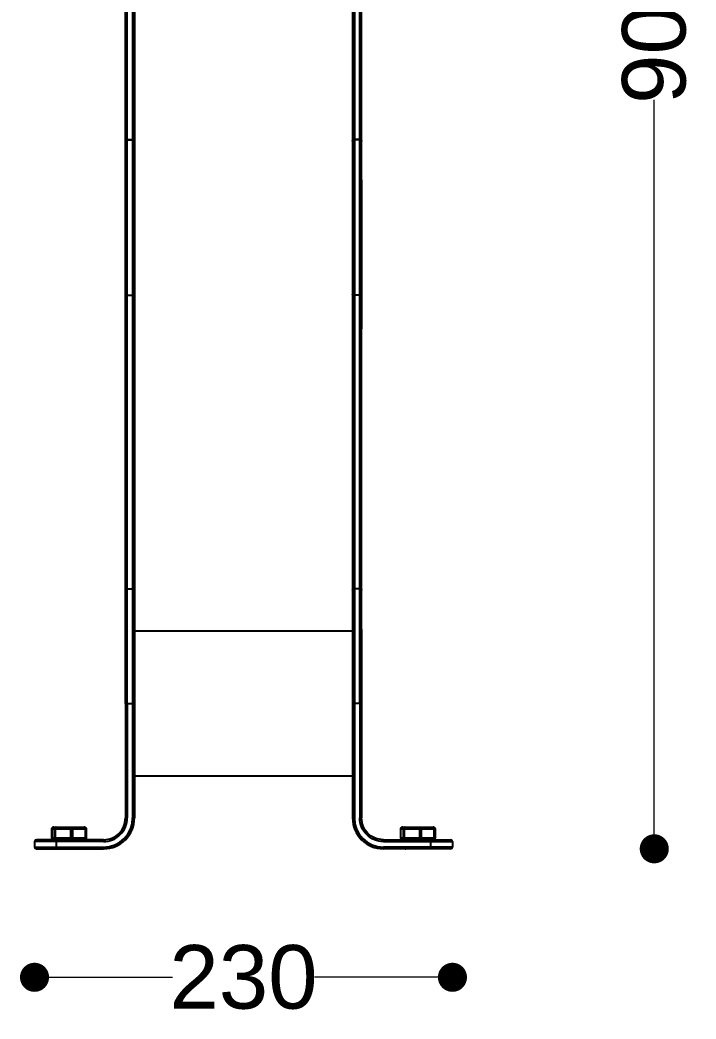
# Model space of a CAD drawing. Header units: millimetres. Extents: x 10222 to 14334, y 16216 to 21206.
# Drawn here: x 11151 to 11523, y 17951 to 18501 of the extents above; entities that cross this region are included whole.
import ezdxf

# ---------------------------------------------------------------- set-up
doc = ezdxf.new("R2010")
doc.units = ezdxf.units.MM
doc.header["$LTSCALE"] = 3
doc.layers.add('Default', color=7, linetype='Continuous')
doc.styles.get("Standard").update_dxf_attribs({"font": 'arial.ttf'})
doc.dimstyles.new('MATEUSZ', dxfattribs={"dimtxt": 35, "dimasz": 16, "dimexe": 0.18, "dimexo": 0.0625, "dimgap": 0.09, "dimtad": 0, "dimdec": 0, "dimdsep": 46, "dimtxsty": 'Standard', "dimblk": 'DOT', "dimcen": 0.09, "dimse1": 1, "dimse2": 1, "dimadec": 0, "dimazin": 0, "dimtfac": 1, "dimtdec": 0, "dimtofl": 0, "dimtmove": 0, "dimatfit": 3, "dimfxl": 1, "dimtolj": 1, "dimtzin": 0, "dimlwd": 9, "dimlwe": 9, "dimarcsym": 0})

# ---------------------------------------------------------------- blocks, each defined once
blk = doc.blocks.new('_Dot')
at = {"color": 0, "linetype": 'ByBlock', "lineweight": -2}
blk.add_line((-0.5, 0), (-1, 0), dxfattribs=at)
at = {"color": 0, "linetype": 'ByBlock', "const_width": 0.5}
blk.add_lwpolyline([(-0.25, 0, 1), (0.25, 0, 1)], format="xyb", close=True, dxfattribs=at)
blk = doc.blocks.new('*D40')
at = {"color": 0, "lineweight": 9, "transparency": 16777216}
for p, q in [((11174.57, 17974.27), (11234.58, 17974.27)), ((11372.57, 17974.27), (11312.56, 17974.27))]:
    blk.add_line(p, q, dxfattribs=at)
at = {"layer": 'Defpoints', "color": 0, "transparency": 16777216}
for p in [(11158.57, 18046.01), (11388.57, 18046.01), (11388.57, 17974.27)]:
    blk.add_point(p, dxfattribs=at)
at = {"color": 0, "lineweight": 9, "transparency": 16777216, "xscale": 16, "yscale": 16, "zscale": 16, "rotation": 180}
blk.add_blockref('_Dot', (11158.57, 17974.27), dxfattribs=at)
at = {"color": 0, "lineweight": 9, "transparency": 16777216, "xscale": 16, "yscale": 16, "zscale": 16}
blk.add_blockref('_Dot', (11388.57, 17974.27), dxfattribs=at)
at = {"color": 0, "transparency": 16777216, "insert": (11273.57, 17974.27), "char_height": 35, "attachment_point": 5}
blk.add_mtext('\\A1;230', dxfattribs=at)
blk = doc.blocks.new('*D41')
at = {"color": 0, "lineweight": 9, "transparency": 16777216}
for p, q in [((11499.63, 18930.83), (11499.63, 18534.49)), ((11499.63, 18061.01), (11499.63, 18457.34))]:
    blk.add_line(p, q, dxfattribs=at)
at = {"layer": 'Defpoints', "color": 0, "transparency": 16777216}
for p in [(11337.57, 18946.83), (11499.63, 18946.83), (11387.55, 18045.01)]:
    blk.add_point(p, dxfattribs=at)
at = {"color": 0, "lineweight": 9, "transparency": 16777216, "xscale": 16, "yscale": 16, "zscale": 16}
for p, rotation in [((11499.63, 18946.83), 90), ((11499.63, 18045.01), 270)]:
    blk.add_blockref('_Dot', p, dxfattribs=dict(at, rotation=rotation))
at = {"color": 0, "transparency": 16777216, "insert": (11499.63, 18495.92), "char_height": 35, "attachment_point": 5, "rotation": 90}
blk.add_mtext('\\A1;902', dxfattribs=at)

msp = doc.modelspace()

# ---------------------------------------------------------------- linework, layer by layer
at = {"layer": 'Default'}
for p, q in [((11209.57, 18435.51), (11212.57, 18435.51)), ((11209.57, 18435.42), (11212.57, 18435.42)), ((11337.57, 18435.51), (11334.57, 18435.51)), ((11337.57, 18435.42), (11334.57, 18435.42)), ((11209.57, 18349.9), (11212.57, 18349.9)), ((11209.57, 18349.76), (11212.57, 18349.76)), ((11337.57, 18349.9), (11334.57, 18349.9)), ((11337.57, 18349.76), (11334.57, 18349.76)), ((11209.57, 18188.23), (11212.57, 18188.23)), ((11209.57, 18188.14), (11212.57, 18188.14)), ((11337.57, 18188.23), (11334.57, 18188.23)), ((11337.57, 18188.14), (11334.57, 18188.14)), ((11213.57, 18165.01), (11333.57, 18165.01)), ((11208.57, 18125.05), (11208.57, 18062.01)), ((11209.57, 18125.05), (11212.57, 18125.05)), ((11209.57, 18125.05), (11209.57, 18062.01)), ((11212.57, 18125.05), (11212.57, 18062.01)), ((11213.57, 18125.05), (11213.57, 18062.01)), ((11333.57, 18125.05), (11333.57, 18062.01)), ((11337.57, 18125.05), (11334.57, 18125.05)), ((11334.57, 18125.05), (11334.57, 18062.01)), ((11337.57, 18125.05), (11337.57, 18062.01)), ((11338.57, 18125.05), (11338.57, 18062.01)), ((11333.57, 18085.01), (11213.57, 18085.01)), ((11168.17, 18051.01), (11168.17, 18056.01)), ((11168.19, 18056.01), (11169.56, 18056.01)), ((11168.19, 18051.01), (11168.19, 18056.01)), ((11169.17, 18057.01), (11170.55, 18057.01)), ((11169.56, 18051.01), (11169.56, 18056.01)), ((11170.19, 18051.01), (11170.19, 18056.01)), ((11170.19, 18056.01), (11178.59, 18056.01)), ((11170.55, 18057.01), (11178.95, 18057.01)), ((11178.59, 18051.01), (11178.59, 18056.01)), ((11178.95, 18057.01), (11185.97, 18057.01)), ((11179.58, 18051.01), (11179.58, 18056.01)), ((11179.58, 18056.01), (11186.59, 18056.01)), ((11186.59, 18051.01), (11186.59, 18056.01)), ((11186.95, 18051.01), (11186.95, 18056.01)), ((11186.97, 18056.01), (11186.97, 18051.01)), ((11360.17, 18051.01), (11360.17, 18056.01)), ((11360.19, 18056.01), (11361.56, 18056.01)), ((11360.19, 18051.01), (11360.19, 18056.01)), ((11361.17, 18057.01), (11362.55, 18057.01)), ((11361.56, 18051.01), (11361.56, 18056.01)), ((11362.19, 18051.01), (11362.19, 18056.01)), ((11362.19, 18056.01), (11370.59, 18056.01)), ((11362.55, 18057.01), (11370.95, 18057.01)), ((11370.59, 18051.01), (11370.59, 18056.01)), ((11370.95, 18057.01), (11377.97, 18057.01)), ((11371.58, 18051.01), (11371.58, 18056.01)), ((11371.58, 18056.01), (11378.59, 18056.01)), ((11378.59, 18051.01), (11378.59, 18056.01)), ((11378.97, 18056.01), (11378.97, 18051.01)), ((11158.57, 18049.01), (11158.57, 18046.01)), ((11168.19, 18051.01), (11169.56, 18051.01)), ((11170.19, 18051.01), (11178.59, 18051.01)), ((11196.57, 18050.01), (11170.57, 18050.01)), ((11170.57, 18049.01), (11170.57, 18046.01)), ((11196.57, 18049.01), (11170.57, 18049.01)), ((11179.58, 18051.01), (11186.59, 18051.01)), ((11350.57, 18050.01), (11376.57, 18050.01)), ((11350.57, 18049.01), (11376.57, 18049.01)), ((11360.19, 18051.01), (11361.56, 18051.01)), ((11362.19, 18051.01), (11370.59, 18051.01)), ((11371.58, 18051.01), (11378.59, 18051.01)), ((11376.57, 18049.01), (11376.57, 18046.01)), ((11388.57, 18049.01), (11388.57, 18046.01)), ((11170.57, 18046.01), (11196.57, 18046.01)), ((11170.57, 18045.01), (11196.57, 18045.01)), ((11376.57, 18046.01), (11350.57, 18046.01)), ((11376.57, 18045.01), (11350.57, 18045.01))]:
    msp.add_line(p, q, dxfattribs=at)
for points in [[(11208.57, 18434.81, 0), (11208.57, 18597.18, 0)], [(11209.57, 18435.51, 0), (11209.57, 18597.04, 0)], [(11212.57, 18597.04, 0), (11212.57, 18435.51, 0)], [(11213.57, 18597.18, 0), (11213.57, 18434.81, 0)], [(11333.57, 18597.18, 0), (11333.57, 18434.81, 0)], [(11334.57, 18597.04, 0), (11334.57, 18435.51, 0)], [(11337.57, 18435.51, 0), (11337.57, 18597.04, 0)], [(11338.57, 18434.81, 0), (11338.57, 18597.18, 0)], [(11208.57, 18434.81, 0), (11208.57, 18434.87, 0), (11208.59, 18434.94, 0), (11208.61, 18435, 0), (11208.64, 18435.07, 0), (11208.68, 18435.13, 0), (11208.73, 18435.19, 0), (11208.79, 18435.25, 0), (11208.86, 18435.3, 0), (11208.94, 18435.35, 0), (11209.02, 18435.39, 0), (11209.2, 18435.46, 0), (11209.39, 18435.5, 0), (11209.57, 18435.51, 0)], [(11209.57, 18435.42, 0), (11209.39, 18435.41, 0), (11209.2, 18435.36, 0), (11209.02, 18435.29, 0), (11208.94, 18435.24, 0), (11208.86, 18435.19, 0), (11208.79, 18435.13, 0), (11208.73, 18435.06, 0), (11208.68, 18434.99, 0), (11208.64, 18434.92, 0), (11208.61, 18434.85, 0), (11208.59, 18434.77, 0), (11208.57, 18434.7, 0), (11208.57, 18434.63, 0)], [(11208.57, 18434.63, 0), (11208.57, 18434.81, 0)], [(11208.57, 18350.18, 0), (11208.57, 18434.63, 0)], [(11209.57, 18435.51, 0), (11209.57, 18435.42, 0)], [(11209.57, 18349.9, 0), (11209.57, 18435.42, 0)], [(11212.57, 18435.42, 0), (11212.57, 18435.51, 0)], [(11212.57, 18435.51, 0), (11212.75, 18435.5, 0), (11212.94, 18435.46, 0), (11213.12, 18435.39, 0), (11213.2, 18435.35, 0), (11213.28, 18435.3, 0), (11213.35, 18435.25, 0), (11213.41, 18435.19, 0), (11213.46, 18435.13, 0), (11213.5, 18435.07, 0), (11213.53, 18435, 0), (11213.55, 18434.94, 0), (11213.57, 18434.87, 0), (11213.57, 18434.81, 0)], [(11212.57, 18435.42, 0), (11212.57, 18349.9, 0)], [(11213.57, 18434.63, 0), (11213.57, 18434.7, 0), (11213.55, 18434.77, 0), (11213.53, 18434.85, 0), (11213.5, 18434.92, 0), (11213.46, 18434.99, 0), (11213.41, 18435.06, 0), (11213.35, 18435.13, 0), (11213.28, 18435.19, 0), (11213.2, 18435.24, 0), (11213.12, 18435.29, 0), (11213.03, 18435.33, 0), (11212.85, 18435.39, 0), (11212.71, 18435.41, 0), (11212.57, 18435.42, 0)], [(11213.57, 18434.81, 0), (11213.57, 18434.63, 0)], [(11213.57, 18434.63, 0), (11213.57, 18350.18, 0)], [(11334.57, 18435.51, 0), (11334.39, 18435.5, 0), (11334.2, 18435.46, 0), (11334.02, 18435.39, 0), (11333.94, 18435.35, 0), (11333.86, 18435.3, 0), (11333.79, 18435.25, 0), (11333.73, 18435.19, 0), (11333.68, 18435.13, 0), (11333.64, 18435.07, 0), (11333.61, 18435, 0), (11333.59, 18434.94, 0), (11333.57, 18434.87, 0), (11333.57, 18434.81, 0)], [(11333.57, 18434.63, 0), (11333.57, 18434.7, 0), (11333.59, 18434.77, 0), (11333.61, 18434.85, 0), (11333.64, 18434.92, 0), (11333.68, 18434.99, 0), (11333.73, 18435.06, 0), (11333.79, 18435.13, 0), (11333.86, 18435.19, 0), (11333.94, 18435.24, 0), (11334.02, 18435.29, 0), (11334.11, 18435.33, 0), (11334.29, 18435.39, 0), (11334.43, 18435.41, 0), (11334.57, 18435.42, 0)], [(11333.57, 18434.81, 0), (11333.57, 18434.63, 0)], [(11333.57, 18434.63, 0), (11333.57, 18350.18, 0)], [(11334.57, 18435.42, 0), (11334.57, 18435.51, 0)], [(11334.57, 18435.42, 0), (11334.57, 18349.9, 0)], [(11337.57, 18435.51, 0), (11337.57, 18435.42, 0)], [(11338.57, 18434.81, 0), (11338.57, 18434.87, 0), (11338.55, 18434.94, 0), (11338.53, 18435, 0), (11338.5, 18435.07, 0), (11338.46, 18435.13, 0), (11338.41, 18435.19, 0), (11338.35, 18435.25, 0), (11338.28, 18435.3, 0), (11338.2, 18435.35, 0), (11338.12, 18435.39, 0), (11337.94, 18435.46, 0), (11337.75, 18435.5, 0), (11337.57, 18435.51, 0)], [(11337.57, 18349.9, 0), (11337.57, 18435.42, 0)], [(11337.57, 18435.42, 0), (11337.75, 18435.41, 0), (11337.94, 18435.36, 0), (11338.12, 18435.29, 0), (11338.2, 18435.24, 0), (11338.28, 18435.19, 0), (11338.35, 18435.13, 0), (11338.41, 18435.06, 0), (11338.46, 18434.99, 0), (11338.5, 18434.92, 0), (11338.53, 18434.85, 0), (11338.55, 18434.77, 0), (11338.57, 18434.7, 0), (11338.57, 18434.63, 0)], [(11338.57, 18434.63, 0), (11338.57, 18434.81, 0)], [(11338.57, 18350.18, 0), (11338.57, 18434.63, 0)], [(11208.57, 18413.28, 0), (11208.58, 18413.16, 0), (11208.6, 18413.04, 0), (11208.64, 18412.92, 0), (11208.68, 18412.82, 0)], [(11333.57, 18413.28, 0), (11333.58, 18413.12, 0), (11333.62, 18412.97, 0), (11333.68, 18412.83, 0), (11333.76, 18412.69, 0)], [(11208.57, 18349.9, 0), (11208.57, 18350.18, 0)], [(11208.57, 18350.18, 0), (11208.57, 18350.17, 0), (11208.57, 18350.15, 0), (11208.58, 18350.14, 0), (11208.59, 18350.13, 0), (11208.6, 18350.12, 0), (11208.61, 18350.1, 0), (11208.64, 18350.08, 0), (11208.68, 18350.05, 0), (11208.73, 18350.03, 0), (11208.86, 18349.98, 0), (11209.02, 18349.95, 0), (11209.2, 18349.92, 0), (11209.57, 18349.9, 0)], [(11208.57, 18187.53, 0), (11208.57, 18349.9, 0)], [(11209.57, 18349.76, 0), (11208.86, 18349.8, 0), (11208.73, 18349.83, 0), (11208.64, 18349.85, 0), (11208.61, 18349.87, 0), (11208.6, 18349.87, 0), (11208.59, 18349.88, 0), (11208.58, 18349.89, 0), (11208.58, 18349.89, 0), (11208.57, 18349.89, 0), (11208.57, 18349.9, 0), (11208.57, 18349.9, 0), (11208.57, 18349.9, 0), (11208.57, 18349.9, 0)], [(11209.57, 18349.9, 0), (11209.57, 18349.76, 0)], [(11209.57, 18188.23, 0), (11209.57, 18349.76, 0)], [(11212.57, 18349.9, 0), (11212.94, 18349.92, 0), (11213.28, 18349.98, 0), (11213.41, 18350.03, 0), (11213.46, 18350.05, 0), (11213.5, 18350.08, 0), (11213.53, 18350.1, 0), (11213.54, 18350.12, 0), (11213.55, 18350.13, 0), (11213.56, 18350.14, 0), (11213.57, 18350.15, 0), (11213.57, 18350.17, 0), (11213.57, 18350.18, 0)], [(11212.57, 18349.76, 0), (11212.57, 18349.9, 0)], [(11213.57, 18349.9, 0), (11213.57, 18349.9, 0), (11213.57, 18349.9, 0), (11213.57, 18349.9, 0), (11213.57, 18349.89, 0), (11213.56, 18349.89, 0), (11213.56, 18349.89, 0), (11213.55, 18349.88, 0), (11213.54, 18349.87, 0), (11213.52, 18349.86, 0), (11213.48, 18349.85, 0), (11213.38, 18349.82, 0), (11213.07, 18349.78, 0), (11212.57, 18349.76, 0)], [(11212.57, 18349.76, 0), (11212.57, 18188.23, 0)], [(11213.57, 18350.18, 0), (11213.57, 18349.9, 0)], [(11213.57, 18349.9, 0), (11213.57, 18187.53, 0)], [(11333.57, 18350.18, 0), (11333.57, 18349.9, 0)], [(11334.57, 18349.9, 0), (11334.2, 18349.92, 0), (11333.86, 18349.98, 0), (11333.73, 18350.03, 0), (11333.68, 18350.05, 0), (11333.64, 18350.08, 0), (11333.61, 18350.1, 0), (11333.6, 18350.12, 0), (11333.59, 18350.13, 0), (11333.58, 18350.14, 0), (11333.57, 18350.15, 0), (11333.57, 18350.17, 0), (11333.57, 18350.18, 0)], [(11333.57, 18349.9, 0), (11333.57, 18349.9, 0), (11333.57, 18349.9, 0), (11333.57, 18349.9, 0), (11333.57, 18349.89, 0), (11333.58, 18349.89, 0), (11333.58, 18349.89, 0), (11333.59, 18349.88, 0), (11333.6, 18349.87, 0), (11333.62, 18349.86, 0), (11333.66, 18349.85, 0), (11333.76, 18349.82, 0), (11334.07, 18349.78, 0), (11334.57, 18349.76, 0)], [(11333.57, 18349.9, 0), (11333.57, 18187.53, 0)], [(11334.57, 18349.76, 0), (11334.57, 18349.9, 0)], [(11334.57, 18349.76, 0), (11334.57, 18188.23, 0)], [(11338.57, 18350.18, 0), (11338.57, 18350.17, 0), (11338.57, 18350.15, 0), (11338.56, 18350.14, 0), (11338.55, 18350.13, 0), (11338.54, 18350.12, 0), (11338.53, 18350.1, 0), (11338.5, 18350.08, 0), (11338.46, 18350.05, 0), (11338.41, 18350.03, 0), (11338.28, 18349.98, 0), (11338.12, 18349.95, 0), (11337.94, 18349.92, 0), (11337.57, 18349.9, 0)], [(11337.57, 18349.9, 0), (11337.57, 18349.76, 0)], [(11337.57, 18349.76, 0), (11338.28, 18349.8, 0), (11338.41, 18349.83, 0), (11338.5, 18349.85, 0), (11338.53, 18349.87, 0), (11338.54, 18349.87, 0), (11338.55, 18349.88, 0), (11338.56, 18349.89, 0), (11338.56, 18349.89, 0), (11338.57, 18349.89, 0), (11338.57, 18349.9, 0), (11338.57, 18349.9, 0), (11338.57, 18349.9, 0), (11338.57, 18349.9, 0)], [(11337.57, 18188.23, 0), (11337.57, 18349.76, 0)], [(11338.57, 18349.9, 0), (11338.57, 18350.18, 0)], [(11338.57, 18187.53, 0), (11338.57, 18349.9, 0)], [(11213.57, 18331.28, 0), (11213.56, 18331.44, 0), (11213.52, 18331.6, 0), (11213.45, 18331.75, 0), (11213.37, 18331.89, 0)], [(11338.57, 18331.28, 0), (11338.56, 18331.41, 0), (11338.54, 18331.53, 0), (11338.5, 18331.65, 0), (11338.45, 18331.76, 0)], [(11208.57, 18187.53, 0), (11208.57, 18187.6, 0), (11208.59, 18187.66, 0), (11208.61, 18187.73, 0), (11208.64, 18187.79, 0), (11208.68, 18187.86, 0), (11208.73, 18187.92, 0), (11208.79, 18187.98, 0), (11208.86, 18188.03, 0), (11208.94, 18188.08, 0), (11209.02, 18188.12, 0), (11209.2, 18188.19, 0), (11209.39, 18188.22, 0), (11209.57, 18188.23, 0)], [(11209.57, 18188.14, 0), (11209.39, 18188.13, 0), (11209.2, 18188.09, 0), (11209.02, 18188.02, 0), (11208.94, 18187.97, 0), (11208.86, 18187.91, 0), (11208.79, 18187.85, 0), (11208.73, 18187.79, 0), (11208.68, 18187.72, 0), (11208.64, 18187.65, 0), (11208.61, 18187.57, 0), (11208.59, 18187.5, 0), (11208.57, 18187.43, 0), (11208.57, 18187.36, 0)], [(11208.57, 18187.36, 0), (11208.57, 18187.53, 0)], [(11208.57, 18125.05, 0), (11208.57, 18187.36, 0)], [(11209.57, 18125.05, 0), (11209.57, 18188.14, 0)], [(11212.57, 18188.23, 0), (11212.75, 18188.22, 0), (11212.94, 18188.19, 0), (11213.12, 18188.12, 0), (11213.2, 18188.08, 0), (11213.28, 18188.03, 0), (11213.35, 18187.98, 0), (11213.41, 18187.92, 0), (11213.46, 18187.86, 0), (11213.5, 18187.79, 0), (11213.53, 18187.73, 0), (11213.55, 18187.66, 0), (11213.57, 18187.6, 0), (11213.57, 18187.53, 0)], [(11212.57, 18188.14, 0), (11212.57, 18125.05, 0)], [(11213.57, 18187.36, 0), (11213.57, 18187.43, 0), (11213.55, 18187.5, 0), (11213.53, 18187.57, 0), (11213.5, 18187.65, 0), (11213.46, 18187.72, 0), (11213.41, 18187.79, 0), (11213.35, 18187.85, 0), (11213.28, 18187.91, 0), (11213.2, 18187.97, 0), (11213.12, 18188.02, 0), (11213.03, 18188.06, 0), (11212.85, 18188.11, 0), (11212.71, 18188.14, 0), (11212.57, 18188.14, 0)], [(11213.57, 18187.53, 0), (11213.57, 18187.36, 0)], [(11213.57, 18187.36, 0), (11213.57, 18125.05, 0)], [(11334.57, 18188.23, 0), (11334.39, 18188.22, 0), (11334.2, 18188.19, 0), (11334.02, 18188.12, 0), (11333.94, 18188.08, 0), (11333.86, 18188.03, 0), (11333.79, 18187.98, 0), (11333.73, 18187.92, 0), (11333.68, 18187.86, 0), (11333.64, 18187.79, 0), (11333.61, 18187.73, 0), (11333.59, 18187.66, 0), (11333.57, 18187.6, 0), (11333.57, 18187.53, 0)], [(11333.57, 18187.36, 0), (11333.57, 18187.43, 0), (11333.59, 18187.5, 0), (11333.61, 18187.57, 0), (11333.64, 18187.65, 0), (11333.68, 18187.72, 0), (11333.73, 18187.79, 0), (11333.79, 18187.85, 0), (11333.86, 18187.91, 0), (11333.94, 18187.97, 0), (11334.02, 18188.02, 0), (11334.11, 18188.06, 0), (11334.29, 18188.11, 0), (11334.43, 18188.14, 0), (11334.57, 18188.14, 0)], [(11333.57, 18187.53, 0), (11333.57, 18187.36, 0)], [(11333.57, 18187.36, 0), (11333.57, 18125.05, 0)], [(11334.57, 18188.14, 0), (11334.57, 18125.05, 0)], [(11338.57, 18187.53, 0), (11338.57, 18187.6, 0), (11338.55, 18187.66, 0), (11338.53, 18187.73, 0), (11338.5, 18187.79, 0), (11338.46, 18187.86, 0), (11338.41, 18187.92, 0), (11338.35, 18187.98, 0), (11338.28, 18188.03, 0), (11338.2, 18188.08, 0), (11338.12, 18188.12, 0), (11337.94, 18188.19, 0), (11337.75, 18188.22, 0), (11337.57, 18188.23, 0)], [(11337.57, 18125.05, 0), (11337.57, 18188.14, 0)], [(11337.57, 18188.14, 0), (11337.75, 18188.13, 0), (11337.94, 18188.09, 0), (11338.12, 18188.02, 0), (11338.2, 18187.97, 0), (11338.28, 18187.91, 0), (11338.35, 18187.85, 0), (11338.41, 18187.79, 0), (11338.46, 18187.72, 0), (11338.5, 18187.65, 0), (11338.53, 18187.57, 0), (11338.55, 18187.5, 0), (11338.57, 18187.43, 0), (11338.57, 18187.36, 0)], [(11338.57, 18187.36, 0), (11338.57, 18187.53, 0)], [(11338.57, 18125.05, 0), (11338.57, 18187.36, 0)], [(11208.57, 18166.01, 0), (11208.58, 18165.86, 0), (11208.61, 18165.72, 0), (11208.66, 18165.59, 0), (11208.73, 18165.46, 0)], [(11213.57, 18137.63, 0), (11213.57, 18160.82, 0), (11213.57, 18165.73, 0), (11213.57, 18166, 0), (11213.57, 18166.01, 0), (11213.57, 18166.01, 0), (11213.57, 18166.01, 0), (11213.57, 18166.01, 0), (11213.57, 18166.01, 0), (11213.57, 18166.01, 0), (11213.57, 18166.01, 0), (11213.57, 18166.01, 0), (11213.57, 18166.01, 0), (11213.57, 18166.01, 0), (11213.57, 18166.01, 0), (11213.57, 18166.01, 0), (11213.57, 18166.01, 0), (11213.57, 18166.01, 0), (11213.57, 18166, 0), (11213.57, 18165.99, 0), (11213.57, 18165.93, 0), (11213.57, 18165.71, 0), (11213.57, 18164.72, 0)], [(11333.57, 18166.01, 0), (11333.58, 18165.86, 0), (11333.61, 18165.71, 0), (11333.67, 18165.57, 0), (11333.74, 18165.44, 0)], [(11213.57, 18085.09, 0), (11213.57, 18084.19, 0), (11213.57, 18084.02, 0), (11213.57, 18084.01, 0), (11213.57, 18084.01, 0), (11213.57, 18084.01, 0), (11213.57, 18084.01, 0), (11213.57, 18084.01, 0), (11213.57, 18084.01, 0), (11213.57, 18084.01, 0), (11213.57, 18084.01, 0), (11213.57, 18084.01, 0), (11213.57, 18084.01, 0), (11213.57, 18084.01, 0), (11213.57, 18084.01, 0), (11213.57, 18084.01, 0), (11213.57, 18084.01, 0), (11213.57, 18084.01, 0), (11213.57, 18084.01, 0), (11213.57, 18084.01, 0), (11213.57, 18084.04, 0), (11213.57, 18084.14, 0), (11213.57, 18085.24, 0), (11213.57, 18090.54, 0), (11213.57, 18137.63, 0)], [(11209.57, 18125.05, 0), (11208.57, 18125.05, 0)], [(11212.57, 18125.05, 0), (11213.57, 18125.05, 0)], [(11334.57, 18125.05, 0), (11333.57, 18125.05, 0)], [(11337.57, 18125.05, 0), (11338.57, 18125.05, 0)], [(11213.57, 18084.01, 0), (11213.56, 18084.15, 0), (11213.53, 18084.28, 0), (11213.49, 18084.41, 0), (11213.42, 18084.53, 0)], [(11338.57, 18084.01, 0), (11338.56, 18084.14, 0), (11338.53, 18084.27, 0), (11338.49, 18084.4, 0), (11338.43, 18084.52, 0)], [(11196.57, 18049.01, 0), (11197.84, 18049.07, 0), (11199.11, 18049.26, 0), (11200.34, 18049.57, 0), (11201.54, 18050, 0), (11202.7, 18050.54, 0), (11203.79, 18051.2, 0), (11204.82, 18051.96, 0), (11205.76, 18052.82, 0), (11206.62, 18053.76, 0), (11207.38, 18054.79, 0), (11208.04, 18055.88, 0), (11208.58, 18057.03, 0), (11209.01, 18058.24, 0), (11209.32, 18059.47, 0), (11209.51, 18060.74, 0), (11209.57, 18062.01, 0)], [(11196.57, 18050.01, 0), (11197.75, 18050.07, 0), (11198.91, 18050.24, 0), (11200.05, 18050.52, 0), (11201.16, 18050.92, 0), (11202.23, 18051.43, 0), (11203.24, 18052.03, 0), (11204.18, 18052.73, 0), (11205.06, 18053.52, 0), (11205.85, 18054.4, 0), (11206.55, 18055.34, 0), (11207.15, 18056.35, 0), (11207.66, 18057.42, 0), (11208.05, 18058.53, 0), (11208.34, 18059.67, 0), (11208.51, 18060.83, 0), (11208.57, 18062.01, 0)], [(11208.57, 18062.01, 0), (11208.57, 18062.01, 0), (11208.57, 18062.01, 0), (11208.57, 18062.01, 0), (11208.57, 18062.01, 0), (11208.57, 18062.01, 0), (11208.57, 18062.01, 0), (11208.57, 18062.01, 0), (11208.57, 18062.01, 0), (11208.57, 18062.01, 0), (11208.57, 18062.01, 0), (11208.57, 18062.01, 0), (11208.57, 18062.01, 0), (11208.57, 18062.01, 0), (11208.58, 18062.01, 0), (11208.6, 18062.01, 0), (11208.69, 18062.01, 0), (11209.57, 18062.01, 0)], [(11213.57, 18062.01, 0), (11213.57, 18062.01, 0), (11213.57, 18062.01, 0), (11213.57, 18062.01, 0), (11213.57, 18062.01, 0), (11213.57, 18062.01, 0), (11213.57, 18062.01, 0), (11213.57, 18062.01, 0), (11213.57, 18062.01, 0), (11213.57, 18062.01, 0), (11213.57, 18062.01, 0), (11213.57, 18062.01, 0), (11213.57, 18062.01, 0), (11213.56, 18062.01, 0), (11213.54, 18062.01, 0), (11213.45, 18062.01, 0), (11212.57, 18062.01, 0)], [(11333.57, 18062.01, 0), (11333.57, 18062.01, 0), (11333.57, 18062.01, 0), (11333.57, 18062.01, 0), (11333.57, 18062.01, 0), (11333.57, 18062.01, 0), (11333.57, 18062.01, 0), (11333.57, 18062.01, 0), (11333.57, 18062.01, 0), (11333.57, 18062.01, 0), (11333.57, 18062.01, 0), (11333.57, 18062.01, 0), (11333.57, 18062.01, 0), (11333.58, 18062.01, 0), (11333.6, 18062.01, 0), (11333.69, 18062.01, 0), (11334.57, 18062.01, 0)], [(11350.57, 18049.01, 0), (11349.3, 18049.07, 0), (11348.03, 18049.26, 0), (11346.8, 18049.57, 0), (11345.6, 18050, 0), (11344.44, 18050.54, 0), (11343.35, 18051.2, 0), (11342.32, 18051.96, 0), (11341.38, 18052.82, 0), (11340.52, 18053.76, 0), (11339.76, 18054.79, 0), (11339.1, 18055.88, 0), (11338.56, 18057.03, 0), (11338.13, 18058.24, 0), (11337.82, 18059.47, 0), (11337.63, 18060.74, 0), (11337.57, 18062.01, 0)], [(11338.57, 18062.01, 0), (11338.57, 18062.01, 0), (11338.57, 18062.01, 0), (11338.57, 18062.01, 0), (11338.57, 18062.01, 0), (11338.57, 18062.01, 0), (11338.57, 18062.01, 0), (11338.57, 18062.01, 0), (11338.57, 18062.01, 0), (11338.57, 18062.01, 0), (11338.57, 18062.01, 0), (11338.57, 18062.01, 0), (11338.57, 18062.01, 0), (11338.57, 18062.01, 0), (11338.56, 18062.01, 0), (11338.54, 18062.01, 0), (11338.45, 18062.01, 0), (11337.57, 18062.01, 0)], [(11350.57, 18050.01, 0), (11349.39, 18050.07, 0), (11348.23, 18050.24, 0), (11347.09, 18050.52, 0), (11345.98, 18050.92, 0), (11344.91, 18051.43, 0), (11343.9, 18052.03, 0), (11342.96, 18052.73, 0), (11342.08, 18053.52, 0), (11341.29, 18054.4, 0), (11340.59, 18055.34, 0), (11339.99, 18056.35, 0), (11339.48, 18057.42, 0), (11339.09, 18058.53, 0), (11338.8, 18059.67, 0), (11338.63, 18060.83, 0), (11338.57, 18062.01, 0)], [(11168.17, 18056.01, 0), (11168.18, 18056.11, 0), (11168.2, 18056.21, 0), (11168.22, 18056.31, 0), (11168.26, 18056.4, 0), (11168.3, 18056.49, 0), (11168.35, 18056.58, 0), (11168.41, 18056.66, 0), (11168.48, 18056.73, 0), (11168.55, 18056.79, 0), (11168.63, 18056.85, 0), (11168.72, 18056.9, 0), (11168.8, 18056.94, 0), (11168.89, 18056.97, 0), (11168.98, 18056.99, 0), (11169.08, 18057, 0), (11169.17, 18057.01, 0)], [(11169.17, 18057.01, 0), (11169.08, 18057, 0), (11168.99, 18056.99, 0), (11168.9, 18056.97, 0), (11168.81, 18056.94, 0), (11168.72, 18056.9, 0), (11168.63, 18056.84, 0), (11168.55, 18056.78, 0), (11168.47, 18056.71, 0), (11168.41, 18056.64, 0), (11168.35, 18056.55, 0), (11168.3, 18056.47, 0), (11168.25, 18056.37, 0), (11168.22, 18056.28, 0), (11168.2, 18056.19, 0), (11168.19, 18056.1, 0), (11168.19, 18056.01, 0)], [(11169.56, 18056.01, 0), (11169.57, 18056.1, 0), (11169.58, 18056.19, 0), (11169.6, 18056.28, 0), (11169.63, 18056.37, 0), (11169.67, 18056.47, 0), (11169.73, 18056.55, 0), (11169.78, 18056.64, 0), (11169.85, 18056.71, 0), (11169.93, 18056.78, 0), (11170.01, 18056.84, 0), (11170.1, 18056.9, 0), (11170.19, 18056.94, 0), (11170.28, 18056.97, 0), (11170.37, 18056.99, 0), (11170.46, 18057, 0), (11170.55, 18057.01, 0)], [(11170.19, 18056.01, 0), (11169.56, 18056.01, 0)], [(11170.55, 18057.01, 0), (11170.54, 18057.01, 0), (11170.52, 18057, 0), (11170.5, 18057, 0), (11170.49, 18056.99, 0), (11170.47, 18056.98, 0), (11170.45, 18056.97, 0), (11170.42, 18056.94, 0), (11170.39, 18056.9, 0), (11170.35, 18056.84, 0), (11170.3, 18056.71, 0), (11170.25, 18056.55, 0), (11170.22, 18056.37, 0), (11170.19, 18056.01, 0)], [(11178.59, 18056.01, 0), (11178.61, 18056.37, 0), (11178.65, 18056.55, 0), (11178.69, 18056.71, 0), (11178.75, 18056.84, 0), (11178.78, 18056.9, 0), (11178.82, 18056.94, 0), (11178.85, 18056.97, 0), (11178.87, 18056.98, 0), (11178.88, 18056.99, 0), (11178.9, 18057, 0), (11178.92, 18057, 0), (11178.93, 18057.01, 0), (11178.95, 18057.01, 0)], [(11179.58, 18056.01, 0), (11178.59, 18056.01, 0)], [(11178.95, 18057.01, 0), (11179, 18057, 0), (11179.06, 18056.99, 0), (11179.12, 18056.97, 0), (11179.18, 18056.94, 0), (11179.24, 18056.9, 0), (11179.29, 18056.84, 0), (11179.34, 18056.78, 0), (11179.39, 18056.71, 0), (11179.44, 18056.64, 0), (11179.51, 18056.47, 0), (11179.55, 18056.28, 0), (11179.57, 18056.14, 0), (11179.58, 18056.01, 0)], [(11186.59, 18056.01, 0), (11186.58, 18056.19, 0), (11186.55, 18056.37, 0), (11186.49, 18056.55, 0), (11186.41, 18056.71, 0), (11186.36, 18056.78, 0), (11186.31, 18056.84, 0), (11186.25, 18056.9, 0), (11186.2, 18056.94, 0), (11186.14, 18056.97, 0), (11186.08, 18056.99, 0), (11186.02, 18057, 0), (11185.97, 18057.01, 0)], [(11185.97, 18057.01, 0), (11186.06, 18057, 0), (11186.16, 18056.99, 0), (11186.26, 18056.96, 0), (11186.36, 18056.92, 0), (11186.46, 18056.87, 0), (11186.55, 18056.81, 0), (11186.64, 18056.74, 0), (11186.72, 18056.66, 0)], [(11185.97, 18057.01, 0), (11186.06, 18057, 0), (11186.16, 18056.99, 0), (11186.25, 18056.97, 0), (11186.34, 18056.94, 0), (11186.42, 18056.9, 0), (11186.51, 18056.85, 0), (11186.59, 18056.79, 0), (11186.66, 18056.73, 0), (11186.73, 18056.66, 0), (11186.79, 18056.58, 0), (11186.84, 18056.49, 0), (11186.88, 18056.4, 0), (11186.92, 18056.31, 0), (11186.94, 18056.21, 0), (11186.96, 18056.11, 0), (11186.97, 18056.01, 0)], [(11186.95, 18056.01, 0), (11186.97, 18056.01, 0), (11186.97, 18056.01, 0), (11186.97, 18056.01, 0), (11186.97, 18056.01, 0), (11186.97, 18056.01, 0), (11186.97, 18056.01, 0), (11186.97, 18056.01, 0), (11186.97, 18056.01, 0), (11186.97, 18056.01, 0), (11186.97, 18056.01, 0), (11186.97, 18056.01, 0), (11186.97, 18056.01, 0), (11186.97, 18056.01, 0), (11186.97, 18056.01, 0), (11186.97, 18056.01, 0), (11186.97, 18056.01, 0), (11186.97, 18056.01, 0), (11186.97, 18056.01, 0), (11186.96, 18056.01, 0), (11186.95, 18056.01, 0), (11186.83, 18056.01, 0), (11186.59, 18056.01, 0)], [(11186.83, 18056.49, 0), (11186.89, 18056.37, 0), (11186.93, 18056.25, 0), (11186.95, 18056.13, 0), (11186.95, 18056.01, 0)], [(11360.17, 18056.01, 0), (11360.18, 18056.11, 0), (11360.2, 18056.21, 0), (11360.22, 18056.31, 0), (11360.26, 18056.4, 0), (11360.3, 18056.49, 0), (11360.35, 18056.58, 0), (11360.41, 18056.66, 0), (11360.48, 18056.73, 0), (11360.55, 18056.79, 0), (11360.63, 18056.85, 0), (11360.72, 18056.9, 0), (11360.8, 18056.94, 0), (11360.89, 18056.97, 0), (11360.98, 18056.99, 0), (11361.08, 18057, 0), (11361.17, 18057.01, 0)], [(11361.17, 18057.01, 0), (11361.08, 18057, 0), (11360.99, 18056.99, 0), (11360.9, 18056.97, 0), (11360.81, 18056.94, 0), (11360.72, 18056.9, 0), (11360.63, 18056.84, 0), (11360.55, 18056.78, 0), (11360.47, 18056.71, 0), (11360.41, 18056.64, 0), (11360.35, 18056.55, 0), (11360.3, 18056.47, 0), (11360.25, 18056.37, 0), (11360.22, 18056.28, 0), (11360.2, 18056.19, 0), (11360.19, 18056.1, 0), (11360.19, 18056.01, 0)], [(11361.56, 18056.01, 0), (11361.57, 18056.1, 0), (11361.58, 18056.19, 0), (11361.6, 18056.28, 0), (11361.63, 18056.37, 0), (11361.67, 18056.47, 0), (11361.73, 18056.55, 0), (11361.78, 18056.64, 0), (11361.85, 18056.71, 0), (11361.93, 18056.78, 0), (11362.01, 18056.84, 0), (11362.1, 18056.9, 0), (11362.19, 18056.94, 0), (11362.28, 18056.97, 0), (11362.37, 18056.99, 0), (11362.46, 18057, 0), (11362.55, 18057.01, 0)], [(11362.19, 18056.01, 0), (11361.56, 18056.01, 0)], [(11362.55, 18057.01, 0), (11362.54, 18057.01, 0), (11362.52, 18057, 0), (11362.5, 18057, 0), (11362.49, 18056.99, 0), (11362.47, 18056.98, 0), (11362.45, 18056.97, 0), (11362.42, 18056.94, 0), (11362.39, 18056.9, 0), (11362.35, 18056.84, 0), (11362.3, 18056.71, 0), (11362.25, 18056.55, 0), (11362.22, 18056.37, 0), (11362.19, 18056.01, 0)], [(11370.59, 18056.01, 0), (11370.61, 18056.37, 0), (11370.65, 18056.55, 0), (11370.69, 18056.71, 0), (11370.75, 18056.84, 0), (11370.78, 18056.9, 0), (11370.82, 18056.94, 0), (11370.85, 18056.97, 0), (11370.87, 18056.98, 0), (11370.88, 18056.99, 0), (11370.9, 18057, 0), (11370.92, 18057, 0), (11370.93, 18057.01, 0), (11370.95, 18057.01, 0)], [(11371.58, 18056.01, 0), (11370.59, 18056.01, 0)], [(11370.95, 18057.01, 0), (11371, 18057, 0), (11371.06, 18056.99, 0), (11371.12, 18056.97, 0), (11371.18, 18056.94, 0), (11371.24, 18056.9, 0), (11371.29, 18056.84, 0), (11371.34, 18056.78, 0), (11371.39, 18056.71, 0), (11371.44, 18056.64, 0), (11371.51, 18056.47, 0), (11371.55, 18056.28, 0), (11371.57, 18056.14, 0), (11371.58, 18056.01, 0)], [(11378.59, 18056.01, 0), (11378.58, 18056.19, 0), (11378.55, 18056.37, 0), (11378.49, 18056.55, 0), (11378.41, 18056.71, 0), (11378.36, 18056.78, 0), (11378.31, 18056.84, 0), (11378.25, 18056.9, 0), (11378.2, 18056.94, 0), (11378.14, 18056.97, 0), (11378.08, 18056.99, 0), (11378.02, 18057, 0), (11377.97, 18057.01, 0)], [(11377.97, 18057.01, 0), (11378.09, 18057, 0), (11378.22, 18056.97, 0), (11378.35, 18056.93, 0), (11378.47, 18056.87, 0)], [(11377.97, 18057.01, 0), (11378.06, 18057, 0), (11378.16, 18056.99, 0), (11378.25, 18056.97, 0), (11378.34, 18056.94, 0), (11378.42, 18056.9, 0), (11378.51, 18056.85, 0), (11378.59, 18056.79, 0), (11378.66, 18056.73, 0), (11378.73, 18056.66, 0), (11378.79, 18056.58, 0), (11378.84, 18056.49, 0), (11378.88, 18056.4, 0), (11378.92, 18056.31, 0), (11378.94, 18056.21, 0), (11378.96, 18056.11, 0), (11378.97, 18056.01, 0)], [(11378.95, 18056.01, 0), (11378.97, 18056.01, 0), (11378.97, 18056.01, 0), (11378.97, 18056.01, 0), (11378.97, 18056.01, 0), (11378.97, 18056.01, 0), (11378.97, 18056.01, 0), (11378.97, 18056.01, 0), (11378.97, 18056.01, 0), (11378.97, 18056.01, 0), (11378.97, 18056.01, 0), (11378.97, 18056.01, 0), (11378.97, 18056.01, 0), (11378.97, 18056.01, 0), (11378.97, 18056.01, 0), (11378.97, 18056.01, 0), (11378.97, 18056.01, 0), (11378.97, 18056.01, 0), (11378.97, 18056.01, 0), (11378.96, 18056.01, 0), (11378.95, 18056.01, 0), (11378.83, 18056.01, 0), (11378.59, 18056.01, 0)], [(11378.83, 18056.48, 0), (11378.89, 18056.37, 0), (11378.93, 18056.25, 0), (11378.95, 18056.12, 0), (11378.95, 18056.01, 0)], [(11170.57, 18049.01, 0), (11158.57, 18049.01, 0)], [(11170.57, 18050.01, 0), (11159.57, 18050.01, 0)], [(11168.71, 18050.12, 0), (11168.6, 18050.19, 0), (11168.5, 18050.27, 0), (11168.4, 18050.37, 0), (11168.33, 18050.48, 0), (11168.26, 18050.6, 0), (11168.21, 18050.73, 0), (11168.18, 18050.87, 0), (11168.17, 18051.01, 0)], [(11168.19, 18051.01, 0), (11168.19, 18050.92, 0), (11168.2, 18050.82, 0), (11168.22, 18050.73, 0), (11168.25, 18050.64, 0), (11168.3, 18050.55, 0), (11168.35, 18050.46, 0), (11168.41, 18050.38, 0), (11168.47, 18050.3, 0), (11168.55, 18050.23, 0), (11168.63, 18050.17, 0), (11168.72, 18050.12, 0), (11168.81, 18050.08, 0), (11168.9, 18050.05, 0), (11168.99, 18050.02, 0), (11169.08, 18050.01, 0), (11169.17, 18050.01, 0)], [(11169.56, 18051.01, 0), (11169.64, 18051.01, 0), (11170.19, 18051.01, 0)], [(11170.55, 18050.01, 0), (11170.46, 18050.01, 0), (11170.37, 18050.02, 0), (11170.28, 18050.05, 0), (11170.19, 18050.08, 0), (11170.1, 18050.12, 0), (11170.01, 18050.17, 0), (11169.93, 18050.23, 0), (11169.85, 18050.3, 0), (11169.78, 18050.38, 0), (11169.73, 18050.46, 0), (11169.67, 18050.55, 0), (11169.63, 18050.64, 0), (11169.6, 18050.73, 0), (11169.58, 18050.82, 0), (11169.57, 18050.92, 0), (11169.56, 18051.01, 0)], [(11170.19, 18051.01, 0), (11170.22, 18050.64, 0), (11170.25, 18050.46, 0), (11170.3, 18050.3, 0), (11170.35, 18050.17, 0), (11170.39, 18050.12, 0), (11170.42, 18050.08, 0), (11170.45, 18050.05, 0), (11170.47, 18050.03, 0), (11170.49, 18050.02, 0), (11170.5, 18050.02, 0), (11170.52, 18050.01, 0), (11170.54, 18050.01, 0), (11170.55, 18050.01, 0)], [(11170.57, 18049.01, 0), (11170.57, 18050.01, 0)], [(11178.95, 18050.01, 0), (11178.93, 18050.01, 0), (11178.92, 18050.01, 0), (11178.9, 18050.02, 0), (11178.88, 18050.02, 0), (11178.87, 18050.03, 0), (11178.85, 18050.05, 0), (11178.82, 18050.08, 0), (11178.78, 18050.12, 0), (11178.75, 18050.17, 0), (11178.69, 18050.3, 0), (11178.65, 18050.46, 0), (11178.61, 18050.64, 0), (11178.59, 18051.01, 0)], [(11178.59, 18051.01, 0), (11179.58, 18051.01, 0)], [(11179.58, 18051.01, 0), (11179.56, 18050.82, 0), (11179.53, 18050.64, 0), (11179.47, 18050.46, 0), (11179.39, 18050.3, 0), (11179.34, 18050.23, 0), (11179.29, 18050.17, 0), (11179.24, 18050.12, 0), (11179.18, 18050.08, 0), (11179.12, 18050.05, 0), (11179.06, 18050.02, 0), (11179, 18050.01, 0), (11178.95, 18050.01, 0)], [(11185.97, 18050.01, 0), (11186.02, 18050.01, 0), (11186.08, 18050.02, 0), (11186.14, 18050.05, 0), (11186.2, 18050.08, 0), (11186.25, 18050.12, 0), (11186.31, 18050.17, 0), (11186.36, 18050.23, 0), (11186.41, 18050.3, 0), (11186.45, 18050.38, 0), (11186.52, 18050.55, 0), (11186.57, 18050.73, 0), (11186.59, 18050.87, 0), (11186.59, 18051.01, 0)], [(11186.97, 18051.01, 0), (11186.96, 18050.91, 0), (11186.94, 18050.8, 0), (11186.92, 18050.7, 0), (11186.88, 18050.61, 0), (11186.84, 18050.52, 0), (11186.79, 18050.43, 0), (11186.73, 18050.36, 0), (11186.66, 18050.29, 0), (11186.59, 18050.22, 0), (11186.51, 18050.17, 0), (11186.42, 18050.12, 0), (11186.34, 18050.08, 0), (11186.25, 18050.05, 0), (11186.16, 18050.02, 0), (11186.06, 18050.01, 0), (11185.97, 18050.01, 0)], [(11186.59, 18051.01, 0), (11186.9, 18051.01, 0), (11186.96, 18051.01, 0), (11186.97, 18051.01, 0), (11186.97, 18051.01, 0), (11186.97, 18051.01, 0), (11186.97, 18051.01, 0), (11186.97, 18051.01, 0), (11186.97, 18051.01, 0), (11186.97, 18051.01, 0), (11186.97, 18051.01, 0), (11186.97, 18051.01, 0), (11186.97, 18051.01, 0), (11186.97, 18051.01, 0), (11186.97, 18051.01, 0), (11186.97, 18051.01, 0), (11186.97, 18051.01, 0), (11186.97, 18051.01, 0), (11186.97, 18051.01, 0), (11186.97, 18051.01, 0), (11186.97, 18051.01, 0), (11186.97, 18051.01, 0), (11186.97, 18051.01, 0), (11186.97, 18051.01, 0), (11186.96, 18051.01, 0), (11186.95, 18051.01, 0)], [(11186.95, 18051.01, 0), (11186.94, 18050.85, 0), (11186.9, 18050.69, 0), (11186.84, 18050.53, 0), (11186.79, 18050.46, 0), (11186.74, 18050.39, 0)], [(11196.57, 18050.01, 0), (11196.57, 18050.01, 0), (11196.57, 18050.01, 0), (11196.57, 18050.01, 0), (11196.57, 18050.01, 0), (11196.57, 18050.01, 0), (11196.57, 18050.01, 0), (11196.57, 18050.01, 0), (11196.57, 18050.01, 0), (11196.57, 18050.01, 0), (11196.57, 18050.01, 0), (11196.57, 18050.01, 0), (11196.57, 18050.01, 0), (11196.57, 18050.01, 0), (11196.57, 18050, 0), (11196.57, 18049.98, 0), (11196.57, 18049.88, 0), (11196.57, 18049.01, 0)], [(11350.57, 18050.01, 0), (11350.57, 18050.01, 0), (11350.57, 18050.01, 0), (11350.57, 18050.01, 0), (11350.57, 18050.01, 0), (11350.57, 18050.01, 0), (11350.57, 18050.01, 0), (11350.57, 18050.01, 0), (11350.57, 18050.01, 0), (11350.57, 18050.01, 0), (11350.57, 18050.01, 0), (11350.57, 18050.01, 0), (11350.57, 18050.01, 0), (11350.57, 18050.01, 0), (11350.57, 18050, 0), (11350.57, 18049.98, 0), (11350.57, 18049.88, 0), (11350.57, 18049.01, 0)], [(11361.17, 18050.01, 0), (11361.08, 18050.01, 0), (11360.98, 18050.02, 0), (11360.89, 18050.05, 0), (11360.8, 18050.08, 0), (11360.72, 18050.12, 0), (11360.63, 18050.17, 0), (11360.55, 18050.22, 0), (11360.48, 18050.29, 0), (11360.41, 18050.36, 0), (11360.35, 18050.43, 0), (11360.3, 18050.52, 0), (11360.26, 18050.61, 0), (11360.22, 18050.7, 0), (11360.2, 18050.8, 0), (11360.18, 18050.91, 0), (11360.17, 18051.01, 0)], [(11360.19, 18051.01, 0), (11360.19, 18050.92, 0), (11360.2, 18050.82, 0), (11360.22, 18050.73, 0), (11360.25, 18050.64, 0), (11360.3, 18050.55, 0), (11360.35, 18050.46, 0), (11360.41, 18050.38, 0), (11360.47, 18050.3, 0), (11360.55, 18050.23, 0), (11360.63, 18050.17, 0), (11360.72, 18050.12, 0), (11360.81, 18050.08, 0), (11360.9, 18050.05, 0), (11360.99, 18050.02, 0), (11361.08, 18050.01, 0), (11361.17, 18050.01, 0)], [(11361.56, 18051.01, 0), (11361.64, 18051.01, 0), (11362.19, 18051.01, 0)], [(11362.55, 18050.01, 0), (11362.46, 18050.01, 0), (11362.37, 18050.02, 0), (11362.28, 18050.05, 0), (11362.19, 18050.08, 0), (11362.1, 18050.12, 0), (11362.01, 18050.17, 0), (11361.93, 18050.23, 0), (11361.85, 18050.3, 0), (11361.78, 18050.38, 0), (11361.73, 18050.46, 0), (11361.67, 18050.55, 0), (11361.63, 18050.64, 0), (11361.6, 18050.73, 0), (11361.58, 18050.82, 0), (11361.57, 18050.92, 0), (11361.56, 18051.01, 0)], [(11362.19, 18051.01, 0), (11362.22, 18050.64, 0), (11362.25, 18050.46, 0), (11362.3, 18050.3, 0), (11362.35, 18050.17, 0), (11362.39, 18050.12, 0), (11362.42, 18050.08, 0), (11362.45, 18050.05, 0), (11362.47, 18050.03, 0), (11362.49, 18050.02, 0), (11362.5, 18050.02, 0), (11362.52, 18050.01, 0), (11362.54, 18050.01, 0), (11362.55, 18050.01, 0)], [(11370.95, 18050.01, 0), (11370.93, 18050.01, 0), (11370.92, 18050.01, 0), (11370.9, 18050.02, 0), (11370.88, 18050.02, 0), (11370.87, 18050.03, 0), (11370.85, 18050.05, 0), (11370.82, 18050.08, 0), (11370.78, 18050.12, 0), (11370.75, 18050.17, 0), (11370.69, 18050.3, 0), (11370.65, 18050.46, 0), (11370.61, 18050.64, 0), (11370.59, 18051.01, 0)], [(11370.59, 18051.01, 0), (11371.58, 18051.01, 0)], [(11371.58, 18051.01, 0), (11371.56, 18050.82, 0), (11371.53, 18050.64, 0), (11371.47, 18050.46, 0), (11371.39, 18050.3, 0), (11371.34, 18050.23, 0), (11371.29, 18050.17, 0), (11371.24, 18050.12, 0), (11371.18, 18050.08, 0), (11371.12, 18050.05, 0), (11371.06, 18050.02, 0), (11371, 18050.01, 0), (11370.95, 18050.01, 0)], [(11376.57, 18049.01, 0), (11376.57, 18050.01, 0)], [(11376.57, 18050.01, 0), (11387.57, 18050.01, 0)], [(11376.57, 18049.01, 0), (11388.57, 18049.01, 0)], [(11377.97, 18050.01, 0), (11378.02, 18050.01, 0), (11378.08, 18050.02, 0), (11378.14, 18050.05, 0), (11378.2, 18050.08, 0), (11378.25, 18050.12, 0), (11378.31, 18050.17, 0), (11378.36, 18050.23, 0), (11378.41, 18050.3, 0), (11378.45, 18050.38, 0), (11378.52, 18050.55, 0), (11378.57, 18050.73, 0), (11378.59, 18050.87, 0), (11378.59, 18051.01, 0)], [(11378.97, 18051.01, 0), (11378.96, 18050.91, 0), (11378.94, 18050.8, 0), (11378.92, 18050.7, 0), (11378.88, 18050.61, 0), (11378.84, 18050.52, 0), (11378.79, 18050.43, 0), (11378.73, 18050.36, 0), (11378.66, 18050.29, 0), (11378.59, 18050.22, 0), (11378.51, 18050.17, 0), (11378.42, 18050.12, 0), (11378.34, 18050.08, 0), (11378.25, 18050.05, 0), (11378.16, 18050.02, 0), (11378.06, 18050.01, 0), (11377.97, 18050.01, 0)], [(11378.59, 18051.01, 0), (11378.9, 18051.01, 0), (11378.96, 18051.01, 0), (11378.97, 18051.01, 0), (11378.97, 18051.01, 0), (11378.97, 18051.01, 0), (11378.97, 18051.01, 0), (11378.97, 18051.01, 0), (11378.97, 18051.01, 0), (11378.97, 18051.01, 0), (11378.97, 18051.01, 0), (11378.97, 18051.01, 0), (11378.97, 18051.01, 0), (11378.97, 18051.01, 0), (11378.97, 18051.01, 0), (11378.97, 18051.01, 0), (11378.97, 18051.01, 0), (11378.97, 18051.01, 0), (11378.97, 18051.01, 0), (11378.97, 18051.01, 0), (11378.97, 18051.01, 0), (11378.97, 18051.01, 0), (11378.97, 18051.01, 0), (11378.97, 18051.01, 0), (11378.96, 18051.01, 0), (11378.95, 18051.01, 0)], [(11378.95, 18051.01, 0), (11378.94, 18050.85, 0), (11378.91, 18050.7, 0), (11378.84, 18050.54, 0), (11378.75, 18050.39, 0)], [(11158.57, 18046.01, 0), (11158.57, 18046.01, 0), (11158.57, 18046.01, 0), (11158.57, 18046.01, 0), (11158.57, 18046.01, 0), (11158.57, 18046.01, 0), (11158.57, 18046.01, 0), (11158.57, 18046.01, 0), (11158.57, 18046.01, 0), (11158.57, 18046.01, 0), (11158.57, 18046.01, 0), (11158.57, 18046.01, 0), (11158.58, 18046.01, 0), (11158.59, 18046.01, 0), (11158.65, 18046.01, 0), (11158.92, 18046.01, 0), (11160.05, 18046.01, 0), (11170.57, 18046.01, 0)], [(11159.57, 18045.01, 0), (11159.57, 18045.01, 0), (11159.57, 18045.01, 0), (11159.57, 18045.01, 0), (11159.57, 18045.01, 0), (11159.57, 18045.01, 0), (11159.57, 18045.01, 0), (11159.57, 18045.01, 0), (11159.57, 18045.01, 0), (11159.57, 18045.01, 0), (11159.57, 18045.01, 0), (11159.57, 18045.01, 0), (11159.57, 18045.01, 0), (11159.59, 18045.01, 0), (11159.65, 18045.01, 0), (11159.89, 18045.01, 0), (11160.93, 18045.01, 0), (11170.57, 18045.01, 0)], [(11170.57, 18046.01, 0), (11170.57, 18045.01, 0)], [(11170.57, 18045.01, 0), (11170.71, 18045.02, 0), (11170.85, 18045.05, 0), (11170.98, 18045.1, 0), (11171.11, 18045.16, 0)], [(11196.57, 18045.01, 0), (11196.57, 18045.01, 0), (11196.57, 18045.01, 0), (11196.57, 18045.01, 0), (11196.57, 18045.01, 0), (11196.57, 18045.01, 0), (11196.57, 18045.01, 0), (11196.57, 18045.01, 0), (11196.57, 18045.01, 0), (11196.57, 18045.01, 0), (11196.57, 18045.01, 0), (11196.57, 18045.01, 0), (11196.57, 18045.01, 0), (11196.57, 18045.01, 0), (11196.57, 18045.01, 0), (11196.57, 18045.04, 0), (11196.57, 18045.13, 0), (11196.57, 18046.01, 0)], [(11350.57, 18045.01, 0), (11350.57, 18045.01, 0), (11350.57, 18045.01, 0), (11350.57, 18045.01, 0), (11350.57, 18045.01, 0), (11350.57, 18045.01, 0), (11350.57, 18045.01, 0), (11350.57, 18045.01, 0), (11350.57, 18045.01, 0), (11350.57, 18045.01, 0), (11350.57, 18045.01, 0), (11350.57, 18045.01, 0), (11350.57, 18045.01, 0), (11350.57, 18045.01, 0), (11350.57, 18045.01, 0), (11350.57, 18045.04, 0), (11350.57, 18045.13, 0), (11350.57, 18046.01, 0)], [(11362.57, 18045.01, 0), (11362.72, 18045.02, 0), (11362.86, 18045.05, 0), (11362.99, 18045.1, 0), (11363.12, 18045.17, 0)], [(11376.57, 18046.01, 0), (11376.57, 18045.01, 0)], [(11388.57, 18046.01, 0), (11388.57, 18046.01, 0), (11388.57, 18046.01, 0), (11388.57, 18046.01, 0), (11388.57, 18046.01, 0), (11388.57, 18046.01, 0), (11388.57, 18046.01, 0), (11388.57, 18046.01, 0), (11388.57, 18046.01, 0), (11388.57, 18046.01, 0), (11388.57, 18046.01, 0), (11388.57, 18046.01, 0), (11388.56, 18046.01, 0), (11388.55, 18046.01, 0), (11388.49, 18046.01, 0), (11388.22, 18046.01, 0), (11387.09, 18046.01, 0), (11376.57, 18046.01, 0)], [(11387.57, 18045.01, 0), (11387.57, 18045.01, 0), (11387.57, 18045.01, 0), (11387.57, 18045.01, 0), (11387.57, 18045.01, 0), (11387.57, 18045.01, 0), (11387.57, 18045.01, 0), (11387.57, 18045.01, 0), (11387.57, 18045.01, 0), (11387.57, 18045.01, 0), (11387.57, 18045.01, 0), (11387.57, 18045.01, 0), (11387.57, 18045.01, 0), (11387.55, 18045.01, 0), (11387.49, 18045.01, 0), (11387.25, 18045.01, 0), (11386.21, 18045.01, 0), (11376.57, 18045.01, 0)]]:
    msp.add_polyline3d(points, dxfattribs=at)
for points in [[(11213.57, 18384.9, 0), (11213.57, 18408.79, 0), (11213.57, 18413.2, 0), (11213.57, 18413.28, 0), (11213.57, 18413.28, 0), (11213.57, 18413.28, 0), (11213.57, 18413.28, 0), (11213.57, 18413.28, 0), (11213.57, 18413.28, 0), (11213.57, 18413.28, 0), (11213.57, 18413.28, 0), (11213.57, 18413.28, 0), (11213.57, 18413.28, 0), (11213.57, 18413.28, 0), (11213.57, 18413.28, 0), (11213.57, 18413.27, 0), (11213.57, 18413.22, 0), (11213.57, 18412.99, 0), (11213.57, 18410.69, 0), (11213.57, 18398.86, 0), (11213.57, 18332.05, 0), (11213.57, 18331.35, 0), (11213.57, 18331.3, 0), (11213.57, 18331.28, 0), (11213.57, 18331.28, 0), (11213.57, 18331.28, 0), (11213.57, 18331.28, 0), (11213.57, 18331.28, 0), (11213.57, 18331.28, 0), (11213.57, 18331.28, 0), (11213.57, 18331.28, 0), (11213.57, 18331.28, 0), (11213.57, 18331.28, 0), (11213.57, 18331.28, 0), (11213.57, 18331.28, 0), (11213.57, 18331.28, 0), (11213.57, 18331.29, 0), (11213.57, 18331.33, 0), (11213.57, 18331.53, 0), (11213.57, 18333.77, 0), (11213.57, 18345.44, 0)], [(11338.57, 18384.9, 0), (11338.57, 18408.79, 0), (11338.57, 18413.2, 0), (11338.57, 18413.28, 0), (11338.57, 18413.28, 0), (11338.57, 18413.28, 0), (11338.57, 18413.28, 0), (11338.57, 18413.28, 0), (11338.57, 18413.28, 0), (11338.57, 18413.28, 0), (11338.57, 18413.28, 0), (11338.57, 18413.28, 0), (11338.57, 18413.28, 0), (11338.57, 18413.28, 0), (11338.57, 18413.28, 0), (11338.57, 18413.27, 0), (11338.57, 18413.22, 0), (11338.57, 18412.99, 0), (11338.57, 18410.69, 0), (11338.57, 18398.86, 0), (11338.57, 18332.05, 0), (11338.57, 18331.35, 0), (11338.57, 18331.3, 0), (11338.57, 18331.28, 0), (11338.57, 18331.28, 0), (11338.57, 18331.28, 0), (11338.57, 18331.28, 0), (11338.57, 18331.28, 0), (11338.57, 18331.28, 0), (11338.57, 18331.28, 0), (11338.57, 18331.28, 0), (11338.57, 18331.28, 0), (11338.57, 18331.28, 0), (11338.57, 18331.28, 0), (11338.57, 18331.28, 0), (11338.57, 18331.28, 0), (11338.57, 18331.29, 0), (11338.57, 18331.33, 0), (11338.57, 18331.53, 0), (11338.57, 18333.77, 0), (11338.57, 18345.44, 0)], [(11338.57, 18137.63, 0), (11338.57, 18161.52, 0), (11338.57, 18165.92, 0), (11338.57, 18166, 0), (11338.57, 18166.01, 0), (11338.57, 18166.01, 0), (11338.57, 18166.01, 0), (11338.57, 18166.01, 0), (11338.57, 18166.01, 0), (11338.57, 18166.01, 0), (11338.57, 18166.01, 0), (11338.57, 18166.01, 0), (11338.57, 18166.01, 0), (11338.57, 18166.01, 0), (11338.57, 18166.01, 0), (11338.57, 18166, 0), (11338.57, 18165.94, 0), (11338.57, 18165.72, 0), (11338.57, 18163.42, 0), (11338.57, 18151.58, 0), (11338.57, 18084.77, 0), (11338.57, 18084.08, 0), (11338.57, 18084.02, 0), (11338.57, 18084.01, 0), (11338.57, 18084.01, 0), (11338.57, 18084.01, 0), (11338.57, 18084.01, 0), (11338.57, 18084.01, 0), (11338.57, 18084.01, 0), (11338.57, 18084.01, 0), (11338.57, 18084.01, 0), (11338.57, 18084.01, 0), (11338.57, 18084.01, 0), (11338.57, 18084.01, 0), (11338.57, 18084.01, 0), (11338.57, 18084.01, 0), (11338.57, 18084.01, 0), (11338.57, 18084.05, 0), (11338.57, 18084.26, 0), (11338.57, 18086.49, 0), (11338.57, 18098.17, 0)], [(11338.57, 18125.01, 0), (11338.57, 18165.01, 0), (11338.57, 18125.01, 0), (11338.57, 18085.01, 0)]]:
    msp.add_polyline3d(points, close=True, dxfattribs=at)
for centre, radius, start, end in [((11196.57, 18062.01), 17, 270, 0), ((11196.57, 18062.01), 16, 270, 0), ((11350.57, 18062.01), 17, 180, 270), ((11350.57, 18062.01), 16, 180, 270), ((11159.57, 18049.01), 1, 90, 180), ((11387.57, 18049.01), 1, 0, 90), ((11159.57, 18046.01), 1, 180, 270), ((11387.57, 18046.01), 1, 270, 0)]:
    msp.add_arc(centre, radius, start, end, dxfattribs=at)

# ---------------------------------------------------------------- dimensions: what is measured, and where the dimension line sits
dim = msp.add_linear_dim(base=(11499.63, 18946.83), p1=(11387.55, 18045.01), p2=(11337.57, 18946.83), angle=90, dimstyle='MATEUSZ')
dim.commit()
dim.dimension.update_dxf_attribs({"geometry": '*D41', "text_midpoint": (11499.63, 18495.92)})
dim = msp.add_linear_dim(base=(11388.57, 17974.27), p1=(11158.57, 18046.01), p2=(11388.57, 18046.01), dimstyle='MATEUSZ')
dim.commit()
dim.dimension.update_dxf_attribs({"geometry": '*D40', "text_midpoint": (11273.57, 17974.27)})

doc.saveas('drawing.dxf')
